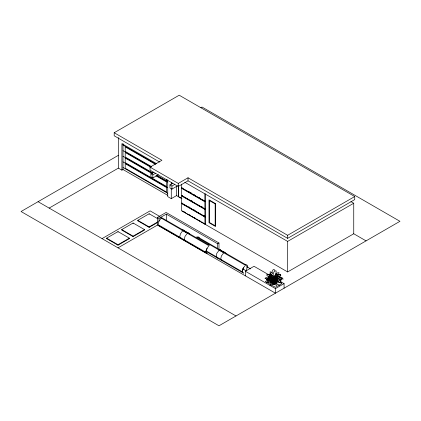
<?xml version="1.0" encoding="UTF-8"?>
<svg xmlns="http://www.w3.org/2000/svg" width="421" height="421" viewBox="0 0 421 421"><rect width="100%" height="100%" fill="white"/><g stroke="black" fill="none" stroke-linecap="round" stroke-linejoin="round"><path stroke-width="0.63" d="M274.318 281.202L274.318 279.954M272.024 272.887C271.529 271.308 274.118 267.203 274.718 270.677M273.876 281.549L273.887 280.539M274.318 279.144L274.297 281.36L274.981 281.096M273.992 283.765L274.008 282.749M275.287 278.66L274.987 281.538M275.134 283.491L275.755 280.696L276.697 279.149L275.655 280.939L275.055 283.686M274.029 281.523L274.103 279.381M270.782 274.497L270.803 273.939M275.087 282.801L275.713 278.039L277.344 276.118L278.428 275.65C279.149 277.365 275.566 275.197 275.066 277.123C273.466 278.276 276.439 277.986 275.36 278.207L274.981 281.323M274.16 279.276L274.082 281.244L274.371 280.133M273.913 284.164L273.987 282.586M273.387 279.202L273.361 278.776M273.639 280.691L273.661 279.544L271.924 277.823M274.834 282.928L274.897 281.917M274.303 280.47L274.229 281.491L274.439 279.481M269.729 279.397L269.777 278.455M274.724 281.428L274.845 280.328M277.181 277.234L276.765 278.176M273.818 278.681L273.992 277.518L274.387 277.655M274.308 278.228L274.471 277.302M271.761 274.681L271.671 276.686M273.908 281.575L274.118 280.481M274.645 281.649L274.86 279.918M274.676 282.912L274.955 281.686M273.497 278.591L274.15 277.939L275.623 278.27L276.197 277.486L276.523 277.697L276.25 278.344L274.603 279.234L273.739 279.081M275.066 283.207L275.671 281.433M271.54 281.281L271.261 281.091L272.124 281.665L273.497 284.443L271.913 281.239L271.334 281.223L270.803 280.56M272.108 278.06L271.919 278.565L273.082 281.596M274.766 282.286L275.081 281.154M274.434 278.36L274.787 277.134L274.571 277.35M274.829 283.612L276.139 280.907L277.513 279.318L275.192 282.459M274.997 282.559L275.287 281.596M273.055 273.661L274.313 271.371L275.934 270.692C276.639 271.492 275.644 275.255 274.75 276.713M275.197 283.565L275.634 282.438L277.844 279.644M277.571 274.939L277.776 274.408M275.481 281.096L276.971 277.228L277.692 277.513M275.245 283.37L277.571 279.712M275.06 281.838L276.818 277.571L277.071 277.692C279.218 276.097 283.654 273.866 277.992 274.676M275.276 281.423L274.281 284.375L275.844 279.244L276.66 277.334L276.818 277.571L276.508 277.05M274.608 279.865L274.976 279.044L274.529 279.112M276.497 276.95C276.234 275.392 281.223 272.129 278.023 272.634C275.508 273.113 275.75 276.697 274.171 277.55L274.745 276.287L275.971 275.166L277.876 274.545L277.097 273.976L275.092 276.45L275.471 277.165M273.445 276.729L273.045 277.297L272.092 276.797L270.587 273.187C268.161 270.014 273.624 272.897 273.324 274.808M271.161 277.176L270.877 277.718L272.992 283.154M274.855 283.659L275.934 283.08L276.697 283.338L276.907 284.57L276.544 285.549L273.95 283.586L275.445 283.201L275.113 283.617M207.158 248.285L206.027 251.626L206.206 252.663L207.158 253.663L159.406 226.056L158.88 225.282M243.554 267.788L242.422 271.129L242.601 272.166L243.554 273.166L205.811 251.321M274.603 279.065L275.029 278.349M277.386 275.702L275.85 278.118M274.871 283.701L276.444 282.165L277.734 281.617L275.223 283.096M276.576 276.823L278.476 274.813L277.413 274.739M277.613 280.275L277.218 280.839L276.46 280.86L280.26 282.628L280.254 280.444L279.581 279.67L279.07 279.807M275.387 280.049L276.081 279.986C276.176 278.934 274.429 281.991 273.466 279.723L272.876 279.791L274.203 280.407L274.739 280.149M278.802 276.844C282.138 275.471 281.165 274.118 277.955 274.724M277.428 277.776L276.66 279.37L277.839 280.028M274.971 282.433L276.118 281.186L277.386 280.675L277.244 280.165M273.271 281.117L274.039 280.339L274.55 280.36L273.755 281.133M275.039 282.58L276.213 281.407L277.486 280.907L278.381 281.149M197.27 237.828L197.975 237.128L224.156 252.247L221.362 255.968L220.678 259.273M272.619 278.028L271.94 278.423L270.703 277.96L270.008 276.371M275.192 280.97L276.671 279.707L275.523 280.823M273.113 284.028C271.487 284.943 268.445 287.043 270.719 283.396L272.94 283.465L273.492 283.901L273.14 284.007M272.54 283.333L274.118 284.522L273.982 283.154M278.16 281.075L277.228 282.017C279.197 282.265 283.559 283.996 280.028 280.965M268.766 280.47C266.009 284.349 269.456 280.928 271.261 281.307L271.845 281.496M273.866 278.302L273.445 278.497M114.191 132.741L179.204 95.209L354.735 196.549L354.735 199.601L287.632 238.349L188.019 180.835L178.267 186.466L150.06 170.179L150.06 167.126L161.906 160.29L114.191 132.741L114.191 135.794L159.633 162.032M118.338 155.349L21.05 211.521L218.978 325.791L399.95 221.309L202.022 107.039L200.885 107.692M49.146 208.085L118.38 168.116L121.906 170.147L123.006 169.516L167.716 195.323M158.38 174.741L152.844 177.941L150.897 176.82L150.897 173.768L153.586 172.215M150.897 173.768L152.844 174.889L155.528 173.336M177.551 185.866L171.947 189.097L169.937 187.94L169.937 184.882L172.731 183.272M169.937 184.882L171.947 186.045L174.741 184.43M150.06 167.126L178.267 183.414L188.019 177.783L287.632 235.292L354.735 196.549M181.63 184.145L181.63 187.834L182.114 187.708M181.63 188.345L181.983 188.14L205.316 201.612L204.964 201.817L181.63 188.345L181.63 195.47L204.964 208.942L205.316 208.737M102.035 238.623L150.113 210.863L160.033 216.589M167.742 179.83L167.742 196.612L171.273 198.649L176.562 195.597L181.725 198.575M181.946 198.449L178.325 196.612L178.325 185.677M106.624 238.165L118.001 231.597L129.373 238.165L129.373 238.639L118.001 245.211L106.624 238.639L106.624 238.165L118.001 244.733L129.373 238.165M121.732 229.587L133.11 223.014L144.487 229.587L144.487 230.061L133.11 236.628L121.732 230.061L121.732 229.587L133.11 236.155L144.487 229.587M157.675 222.446L149.145 227.377L137.767 220.804L137.767 220.33L149.145 213.763L157.675 218.688M181.63 195.47L182.114 195.344L182.114 195.849M181.63 195.975L181.983 195.776L205.316 209.248L204.964 209.453L181.63 195.975L181.63 203.101L204.964 216.578L205.316 216.373L203.617 215.394M181.63 203.101L182.093 202.964L182.093 203.475M245.385 275.844L245.385 271.261L275.439 288.611L275.439 293.195L157.454 225.077L157.454 217.441L166.09 212.452L218.983 242.991L218.983 248.716M181.63 203.611L181.983 203.406L205.316 216.883L204.964 217.083L181.63 203.611L181.63 210.737L287.632 271.94L353.745 233.766L366.06 240.875M157.454 217.441L159.001 218.331L166.316 214.11L217.662 243.754L218.983 242.991M184.835 182.304L287.632 241.401L353.745 203.232L353.745 233.766M137.767 220.33L149.145 226.898L157.675 221.972M118.012 247.848L157.454 225.077M181.961 210.926L205.295 224.272L205.185 193.802M181.63 187.834L204.964 201.306L205.316 201.106M205.295 224.019L204.964 224.209L204.964 217.083M245.385 271.261L254.021 266.277L268.766 274.787M268.014 279.954L265.33 281.502L275.439 287.343L281.875 283.628L279.628 282.328M269.619 279.028L270.692 278.407M270.156 281.77L271.766 280.844L271.766 279.623M275.439 288.611L284.08 283.628L284.08 288.206M279.691 280.66L281.696 279.818L279.312 279.176M279.223 279.17L281.375 278.77L283.186 279.134L281.881 277.486L280.028 277.186M275.497 274.155L276.781 273.761L275.792 274.076M276.66 279.37L276.36 279.623C278.281 278.181 283.707 276.465 277.992 277.155M268.093 278.728C263.667 280.586 268.43 279.291 269.887 280.291M270.577 280.718L270.887 280.439L269.393 280.907L269.377 279.312L270.298 279.176M278.039 278.77L276.439 279.897L275.755 279.86L276.26 279.512C278.313 280.36 281.054 280.654 278.492 278.418M279.344 279.186C282.696 279.423 282.533 278.044 279.802 277.523M268.003 281.465C263.741 283.859 268.924 282.133 270.393 282.875L270.724 282.396L270.25 281.723M267.561 278.781L266.356 279.318L268.498 280.439M277.46 279.555L277.202 279.76L278.034 279.528M270.956 274.066L269.919 274.145L270.845 275.897M274.624 284.286L274.945 284.233M208.637 245.043L207.932 245.154L181.751 230.04L183.64 230.061L184.545 230.54M273.261 281.26L272.676 281.312L272.582 281.828L273.639 284.022L275.523 281.749L277.176 277.444M274.634 281.296L275.176 281.26M274.792 281.339L274.055 281.196M273.713 284.443L274.082 284.438L274.018 283.149M273.155 284.007L273.571 284.022M268.987 274.955L269.524 274.987M275.545 281.002L276.15 281.112L274.597 282.838L273.208 281.007L273.613 281.139M271.308 279.255L271.845 279.344M275.502 279.155L275.866 279.223M272.292 280.149L270.561 278.155C264.588 277.765 271.019 278.492 272.129 280.286M271.108 274.134L269.724 273.839L269.919 275.155M273.634 284.422L273.913 284.533L273.855 283.349M270.966 281.149L272.645 282.712M270.135 275.06C263.262 273.587 267.867 276.071 270.635 277.871L271.003 277.486L272.682 281.502M199.338 237.502L198.433 237.023L196.544 237.002L222.725 252.116L224.614 252.137L226.088 253.416M246.075 265.398L247.027 266.398L247.206 267.435L246.075 270.777L242.691 268.824M217.62 258.194L216.673 257.194M222.162 260.757L221.209 259.757M181.225 238.691L180.277 237.691M185.761 241.254L184.814 240.254M271.471 276.529C266.898 276.008 272.466 277.192 273.045 278.607M271.345 279.665L272.282 280.397L273.739 280.57L273.313 280.223C269.051 279.976 271.682 280.402 272.74 283.538M350.903 201.591L353.745 203.232M156.428 163.616L121.906 143.682L121.906 170.147M123.006 145.082L155.833 164.032M155.291 164.232L125.211 146.866L125.211 151.444L151.318 166.516M123.006 150.681L151.302 167.016M150.75 167.211L125.211 152.465L125.211 157.044L152.455 172.773M188.34 191.302L189.471 191.955M190.602 192.607L191.734 193.26M193.434 194.244L194.565 194.897M198.528 197.186L199.659 197.838M203.622 200.122L204.753 200.78M156.996 175.394L166.642 180.962L166.642 179.656M123.006 156.28L152.434 173.268M156.396 175.557L167.716 182.093M152.455 173.789L125.211 158.059L125.211 162.643L166.642 186.561L166.642 181.983L155.859 175.757M190.602 200.243L192.302 201.222M201.354 206.453L202.49 207.106M123.006 161.88L167.716 187.692M123.006 167.479L167.716 193.286M188.887 206.89L190.024 207.542M193.986 209.832L195.123 210.484M183.766 211.589L185.466 212.573M188.866 214.536L190.566 215.515M191.702 216.168L192.834 216.826M193.965 217.478L195.665 218.462M196.796 219.115L197.933 219.767M199.633 220.751L200.764 221.404M201.896 222.056L203.027 222.709M280.675 281.665L284.08 283.628M275.697 280.06L277.944 281.36M275.134 282.791L279.628 285.385M247.806 267.267L250.632 268.898M246.664 267.019L247.806 267.677L247.69 265.956L247.122 265.156L246.222 264.677L244.333 264.656L218.152 249.542L220.041 249.564L221.509 250.842M160.148 217.499L186.329 232.613L188.219 232.634L189.692 233.913M205.885 250.732L242.285 271.782L242.964 268.477L245.759 264.751L219.578 249.637L216.783 253.358L216.105 256.668M38.074 201.691L236.002 315.966M268.977 278.791L269.351 279.023M268.751 277.655L268.309 277.365C267.367 276.181 263.42 279.228 265.646 278.36L268.961 279.518M269.624 279.097L269.982 279.344M268.309 276.434L269.272 277.565L270.945 277.765L270.624 277.934L271.871 279.339L272.571 281.112M272.645 283.354L270.477 282.217L271.44 282.354L272.566 283.212M271.477 276.102C266.546 272.871 270.024 276.087 271.256 278.292L271.75 278.539C272.687 278.134 272.95 280.675 273.161 281.449M272.482 280.081L272.882 280.56M271.492 277.602C270.219 278.67 273.534 277.265 274.129 278.607L274.418 279.228L273.318 279.412L273.461 281.617M271.692 281.207L272.755 282.575M273.024 278.128L272.245 277.018M272.445 280.712L273.013 282.191M271.071 280.26L272.824 283.417M271.098 280.012L273.066 283.807M272.098 280.197L271.945 279.949L273.082 282.596M273.318 279.797L272.382 278.26L272.013 278.418L272.545 279.312M270.193 277.949L270.403 278.307M270.598 280.286L271.624 281.181L272.845 283.722M273.15 283.765L273.755 284.47L273.687 283.138M272.171 279.181L272.803 280.991M273.766 278.544L273.276 277.071L273.418 278.439M272.976 282.254L272.65 280.46L272.145 280.254L273.061 284.359L273.471 284.528L273.129 282.828M273.008 280.286L273.313 281.47M274.25 282.512L274.455 283.444M274.271 282.801L274.466 283.701M272.971 279.944L273.308 281.517M272.803 281.707L272.992 282.68M273.808 282.549L274.018 283.701M184.282 239.77L184.966 236.465L187.755 232.739L161.575 217.625L158.785 221.351L158.101 224.656L205.885 252.279L206.569 248.974L209.363 245.248L183.182 230.134L180.388 233.855L179.704 237.165M274.003 282.67L274.35 283.765L274.155 282.517L274.313 284.122L273.955 284.18L273.871 282.559M274.276 277.581L274.334 278.134M274.118 277.276L274.25 278.523M273.703 277.002L273.797 277.96M274.345 282.496L274.45 283.675M274.897 278.965L274.902 279.781M287.632 235.292L287.632 238.349M287.632 241.401L287.632 271.94M217.662 243.754L217.662 248.843M204.964 193.928L204.964 201.306M204.964 201.817L204.964 208.942M204.964 209.453L204.964 216.578M188.019 177.783L188.019 180.835M178.541 185.55L178.541 196.486M178.267 183.414L178.267 186.466M176.562 186.498L176.562 195.597M171.947 186.045L171.947 189.097M171.273 182.409L171.273 184.356M171.273 188.255L171.273 198.649M166.316 214.11L166.316 220.472M159.001 218.331L159.001 221.514M152.844 174.889L152.844 177.941M149.145 213.763L149.145 214.236M149.145 226.898L149.145 227.377M133.11 223.014L133.11 223.493M133.11 236.155L133.11 236.628M123.006 143.556L123.006 169.516M118.38 137.578L118.38 168.116M118.001 231.597L118.001 232.071M118.001 244.733L118.001 245.211M275.229 282.87L274.56 284.428L275.781 281.596L277.492 280.628L276.165 281.423L275.229 282.87M275.239 277.207L273.987 277.676L272.04 275.197C271.198 275.292 274.692 274.908 274.992 276.387L275.239 277.207M215.61 203.638L209 199.822L209 222.725L215.61 226.54L215.61 203.638M215.168 203.89L209.442 200.585L209.442 222.467L215.168 225.777L215.168 203.89M166.642 187.582L125.211 163.658L125.211 168.242L166.642 192.16L166.642 187.582"/></g></svg>
